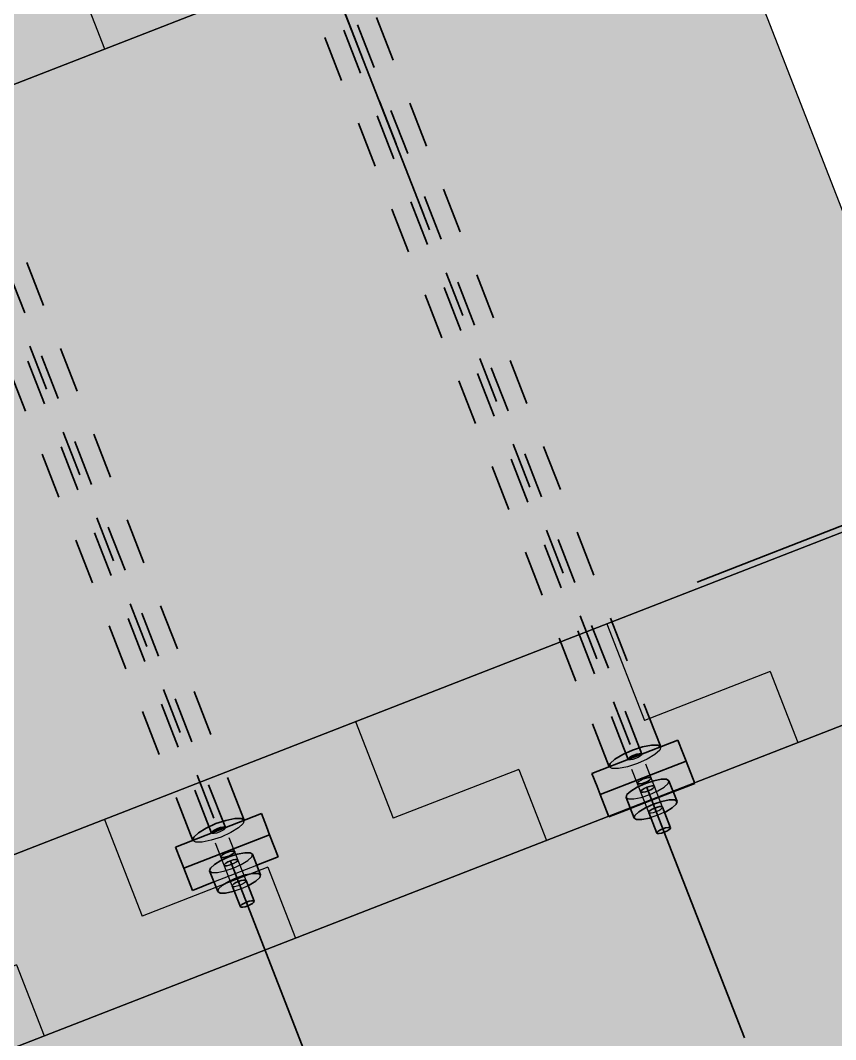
# Model space of a CAD drawing. Header units: metres. Extents: x 2688466 to 2688595, y 1221626 to 1221756.
# Drawn here: x 2688524.759 to 2688526.528, y 1221715.271 to 1221717.484 of the extents above; entities that cross this region are included whole.
import ezdxf

# ---------------------------------------------------------------- set-up
doc = ezdxf.new("R2010")
doc.units = ezdxf.units.M
doc.linetypes.add('AUSGEZOGEN', pattern=[0])
doc.linetypes.add('VERDECKT2_S2', pattern=[0.15, 0.1, -0.05])
for name, color, linetype, lineweight in [('Beton Ansicht', 7, 'AUSGEZOGEN', 35), ('Schnittbeschriftung', 7, 'AUSGEZOGEN', 50), ('Standard', 7, 'AUSGEZOGEN', 13)]:
    doc.layers.add(name, color=color, linetype=linetype, lineweight=lineweight)

msp = doc.modelspace()

# ---------------------------------------------------------------- hatches: boundary and pattern name
at = {"layer": 'Beton Ansicht', "linetype": 'AUSGEZOGEN', "lineweight": 13, "true_color": 0x3c1e69, "transparency": 33554687}
for points in [[(2688526.197, 1221715.8934), (2688526.1861, 1221715.9212), (2688525.9997, 1221715.8487), (2688526.0106, 1221715.8208)], [(2688526.0106, 1221715.8208), (2688526.0176, 1221715.8028), (2688526.204, 1221715.8754), (2688526.197, 1221715.8934)], [(2688526.0176, 1221715.8028), (2688526.0364, 1221715.7546), (2688526.083, 1221715.7727), (2688526.0736, 1221715.7968), (2688526.0753, 1221715.8028), (2688526.0839, 1221715.8107), (2688526.098, 1221715.8192), (2688526.1155, 1221715.827), (2688526.1337, 1221715.8331), (2688526.1498, 1221715.8363), (2688526.1614, 1221715.8364), (2688526.1668, 1221715.8331), (2688526.1762, 1221715.809), (2688526.2228, 1221715.8272), (2688526.204, 1221715.8754)], [(2688525.2931, 1221715.7337), (2688525.2823, 1221715.7616), (2688525.0959, 1221715.689), (2688525.1068, 1221715.6612)], [(2688525.1068, 1221715.6612), (2688525.1138, 1221715.6432), (2688525.3001, 1221715.7157), (2688525.2931, 1221715.7337)], [(2688525.1138, 1221715.6432), (2688525.1326, 1221715.5949), (2688525.1791, 1221715.6131), (2688525.1698, 1221715.6372), (2688525.1715, 1221715.6432), (2688525.1801, 1221715.651), (2688525.1942, 1221715.6595), (2688525.2116, 1221715.6674), (2688525.2298, 1221715.6734), (2688525.246, 1221715.6767), (2688525.2576, 1221715.6767), (2688525.2629, 1221715.6735), (2688525.2723, 1221715.6494), (2688525.3189, 1221715.6675), (2688525.3001, 1221715.7157)]]:
    msp.add_hatch(color=199, dxfattribs=at).paths.add_polyline_path(points)
at = {"layer": 'Beton Ansicht', "linetype": 'AUSGEZOGEN', "lineweight": 13, "transparency": 33554687}
for points in [[(2688526.0914, 1221715.8888), (2688526.0858, 1221715.8863), (2688526.0872, 1221715.8827), (2688526.0929, 1221715.8849)], [(2688526.0972, 1221715.8907), (2688526.0914, 1221715.8888), (2688526.0929, 1221715.8849), (2688526.0986, 1221715.8872)], [(2688526.1024, 1221715.8918), (2688526.0972, 1221715.8907), (2688526.0986, 1221715.8872), (2688526.1035, 1221715.8891)], [(2688526.1061, 1221715.8918), (2688526.1024, 1221715.8918), (2688526.1035, 1221715.8891), (2688526.1067, 1221715.8903)], [(2688526.1078, 1221715.8908), (2688526.1061, 1221715.8918), (2688526.1067, 1221715.8903)], [(2688526.0786, 1221715.8811), (2688526.078, 1221715.8791), (2688526.0792, 1221715.8796)], [(2688526.0813, 1221715.8836), (2688526.0786, 1221715.8811), (2688526.0792, 1221715.8796), (2688526.0824, 1221715.8808)], [(2688526.0858, 1221715.8863), (2688526.0813, 1221715.8836), (2688526.0824, 1221715.8808), (2688526.0872, 1221715.8827)], [(2688526.1155, 1221715.7742), (2688526.133, 1221715.782), (2688526.1155, 1221715.827), (2688526.098, 1221715.8192)], [(2688526.133, 1221715.782), (2688526.1512, 1221715.7881), (2688526.1337, 1221715.8331), (2688526.1155, 1221715.827)], [(2688526.1512, 1221715.7881), (2688526.1673, 1221715.7913), (2688526.1498, 1221715.8363), (2688526.1337, 1221715.8331)], [(2688526.1673, 1221715.7913), (2688526.1789, 1221715.7914), (2688526.1614, 1221715.8364), (2688526.1498, 1221715.8363)], [(2688526.1789, 1221715.7914), (2688526.1843, 1221715.7881), (2688526.1668, 1221715.8331), (2688526.1614, 1221715.8364)], [(2688526.0911, 1221715.7518), (2688526.0929, 1221715.7578), (2688526.0753, 1221715.8028), (2688526.0736, 1221715.7968)], [(2688526.0929, 1221715.7578), (2688526.1014, 1221715.7657), (2688526.0839, 1221715.8107), (2688526.0753, 1221715.8028)], [(2688526.1014, 1221715.7657), (2688526.1155, 1221715.7742), (2688526.098, 1221715.8192), (2688526.0839, 1221715.8107)], [(2688526.1599, 1221715.7658), (2688526.174, 1221715.7743), (2688526.1825, 1221715.7821), (2688526.1843, 1221715.7881), (2688526.1789, 1221715.7914), (2688526.1673, 1221715.7913), (2688526.1512, 1221715.7881), (2688526.133, 1221715.782), (2688526.1155, 1221715.7742), (2688526.1014, 1221715.7657), (2688526.0929, 1221715.7578), (2688526.0911, 1221715.7518), (2688526.0965, 1221715.7486), (2688526.1081, 1221715.7486), (2688526.1242, 1221715.7519), (2688526.1272, 1221715.7529), (2688526.1228, 1221715.7642), (2688526.1234, 1221715.7661), (2688526.1261, 1221715.7686), (2688526.1306, 1221715.7713), (2688526.1362, 1221715.7738), (2688526.142, 1221715.7758), (2688526.1472, 1221715.7768), (2688526.1509, 1221715.7768), (2688526.1526, 1221715.7758), (2688526.157, 1221715.7645)], [(2688526.1403, 1221715.7192), (2688526.1409, 1221715.7211), (2688526.1234, 1221715.7661), (2688526.1228, 1221715.7642)], [(2688526.1409, 1221715.7211), (2688526.1436, 1221715.7236), (2688526.1261, 1221715.7686), (2688526.1234, 1221715.7661)], [(2688526.1436, 1221715.7236), (2688526.1481, 1221715.7263), (2688526.1306, 1221715.7713), (2688526.1261, 1221715.7686)], [(2688526.1481, 1221715.7263), (2688526.1537, 1221715.7288), (2688526.1362, 1221715.7738), (2688526.1306, 1221715.7713)], [(2688526.1537, 1221715.7288), (2688526.1595, 1221715.7308), (2688526.142, 1221715.7758), (2688526.1362, 1221715.7738)], [(2688526.1595, 1221715.7308), (2688526.1647, 1221715.7318), (2688526.1472, 1221715.7768), (2688526.142, 1221715.7758)], [(2688526.1647, 1221715.7318), (2688526.1684, 1221715.7318), (2688526.1509, 1221715.7768), (2688526.1472, 1221715.7768)], [(2688526.1684, 1221715.7318), (2688526.1701, 1221715.7308), (2688526.1526, 1221715.7758), (2688526.1509, 1221715.7768)], [(2688525.1747, 1221715.7214), (2688525.1742, 1221715.7195), (2688525.1753, 1221715.7199)], [(2688525.1775, 1221715.7239), (2688525.1747, 1221715.7214), (2688525.1753, 1221715.7199), (2688525.1786, 1221715.7212)], [(2688525.182, 1221715.7266), (2688525.1775, 1221715.7239), (2688525.1786, 1221715.7212), (2688525.1834, 1221715.7231)], [(2688525.1876, 1221715.7292), (2688525.182, 1221715.7266), (2688525.1834, 1221715.7231), (2688525.1891, 1221715.7253)], [(2688525.1934, 1221715.7311), (2688525.1876, 1221715.7292), (2688525.1891, 1221715.7253), (2688525.1948, 1221715.7275)], [(2688525.1986, 1221715.7321), (2688525.1934, 1221715.7311), (2688525.1948, 1221715.7275), (2688525.1996, 1221715.7294)], [(2688525.2023, 1221715.7321), (2688525.1986, 1221715.7321), (2688525.1996, 1221715.7294), (2688525.2029, 1221715.7307)], [(2688525.204, 1221715.7311), (2688525.2023, 1221715.7321), (2688525.2029, 1221715.7307)], [(2688526.1668, 1221715.7263), (2688526.1696, 1221715.7289), (2688526.1701, 1221715.7308), (2688526.1684, 1221715.7318), (2688526.1647, 1221715.7318), (2688526.1595, 1221715.7308), (2688526.1537, 1221715.7288), (2688526.1481, 1221715.7263), (2688526.1436, 1221715.7236), (2688526.1409, 1221715.7211), (2688526.1403, 1221715.7192), (2688526.142, 1221715.7181), (2688526.1457, 1221715.7181), (2688526.1509, 1221715.7192), (2688526.1567, 1221715.7211), (2688526.1623, 1221715.7236)], [(2688525.2292, 1221715.6224), (2688525.2474, 1221715.6284), (2688525.2298, 1221715.6734), (2688525.2116, 1221715.6674)], [(2688525.2474, 1221715.6284), (2688525.2635, 1221715.6317), (2688525.246, 1221715.6767), (2688525.2298, 1221715.6734)], [(2688525.2635, 1221715.6317), (2688525.2751, 1221715.6317), (2688525.2576, 1221715.6767), (2688525.246, 1221715.6767)], [(2688525.2751, 1221715.6317), (2688525.2805, 1221715.6285), (2688525.2629, 1221715.6735), (2688525.2576, 1221715.6767)], [(2688525.189, 1221715.5982), (2688525.1976, 1221715.606), (2688525.1801, 1221715.651), (2688525.1715, 1221715.6432)], [(2688525.1976, 1221715.606), (2688525.2117, 1221715.6145), (2688525.1942, 1221715.6595), (2688525.1801, 1221715.651)], [(2688525.2117, 1221715.6145), (2688525.2292, 1221715.6224), (2688525.2116, 1221715.6674), (2688525.1942, 1221715.6595)], [(2688525.1873, 1221715.5922), (2688525.189, 1221715.5982), (2688525.1715, 1221715.6432), (2688525.1698, 1221715.6372)], [(2688525.256, 1221715.6061), (2688525.2701, 1221715.6146), (2688525.2787, 1221715.6225), (2688525.2805, 1221715.6285), (2688525.2751, 1221715.6317), (2688525.2635, 1221715.6317), (2688525.2474, 1221715.6284), (2688525.2292, 1221715.6224), (2688525.2117, 1221715.6145), (2688525.1976, 1221715.606), (2688525.189, 1221715.5982), (2688525.1873, 1221715.5922), (2688525.1926, 1221715.5889), (2688525.2042, 1221715.589), (2688525.2204, 1221715.5922), (2688525.2234, 1221715.5932), (2688525.219, 1221715.6045), (2688525.2195, 1221715.6064), (2688525.2223, 1221715.609), (2688525.2268, 1221715.6117), (2688525.2324, 1221715.6142), (2688525.2382, 1221715.6161), (2688525.2433, 1221715.6172), (2688525.2471, 1221715.6172), (2688525.2488, 1221715.6161), (2688525.2532, 1221715.6048)], [(2688525.2365, 1221715.5595), (2688525.237, 1221715.5614), (2688525.2195, 1221715.6064), (2688525.219, 1221715.6045)], [(2688525.237, 1221715.5614), (2688525.2398, 1221715.5639), (2688525.2223, 1221715.609), (2688525.2195, 1221715.6064)], [(2688525.2398, 1221715.5639), (2688525.2443, 1221715.5667), (2688525.2268, 1221715.6117), (2688525.2223, 1221715.609)], [(2688525.2443, 1221715.5667), (2688525.2499, 1221715.5692), (2688525.2324, 1221715.6142), (2688525.2268, 1221715.6117)], [(2688525.2499, 1221715.5692), (2688525.2557, 1221715.5711), (2688525.2382, 1221715.6161), (2688525.2324, 1221715.6142)], [(2688525.2557, 1221715.5711), (2688525.2609, 1221715.5722), (2688525.2433, 1221715.6172), (2688525.2382, 1221715.6161)], [(2688525.2609, 1221715.5722), (2688525.2646, 1221715.5722), (2688525.2471, 1221715.6172), (2688525.2433, 1221715.6172)], [(2688525.2646, 1221715.5722), (2688525.2663, 1221715.5711), (2688525.2488, 1221715.6161), (2688525.2471, 1221715.6172)], [(2688525.263, 1221715.5667), (2688525.2657, 1221715.5692), (2688525.2663, 1221715.5711), (2688525.2646, 1221715.5722), (2688525.2609, 1221715.5722), (2688525.2557, 1221715.5711), (2688525.2499, 1221715.5692), (2688525.2443, 1221715.5667), (2688525.2398, 1221715.5639), (2688525.237, 1221715.5614), (2688525.2365, 1221715.5595), (2688525.2382, 1221715.5585), (2688525.2419, 1221715.5585), (2688525.2471, 1221715.5595), (2688525.2529, 1221715.5615), (2688525.2585, 1221715.564)]]:
    msp.add_hatch(color=5, dxfattribs=at).paths.add_polyline_path(points)
at = {"layer": 'Standard', "linetype": 'AUSGEZOGEN', "lineweight": 13, "transparency": 33554559}
h = msp.add_hatch(color=7, dxfattribs=at)
h.set_gradient(color1=(140, 255, 140), color2=(140, 255, 140), one_color=1)
h.paths.add_polyline_path([(2688525.0461, 1221717.7465), (2688524.6588, 1221717.6386), (2688517.1695, 1221714.7219), (2688516.9965, 1221714.3283), (2688526.2135, 1221717.9179), (2688526.1177, 1221718.1639)], flags=0)
at = {"layer": 'Standard', "linetype": 'AUSGEZOGEN', "lineweight": 25, "transparency": 33554687}
h = msp.add_hatch(dxfattribs=at)
h.set_pattern_fill('MUSTER', scale=0.225, angle=201.28, style=0, pattern_type=2)
h.set_pattern_definition([(201.28, (2688527.788, 1221730.57237), (-0.1280007, -0.2913174), [0.225, -0.225]), (291.28, (2688527.788, 1221730.57237), (0.2913174, -0.1280007), [0.225, -0.225])])
h.paths.add_polyline_path([(2688517.1695, 1221714.7219), (2688516.9965, 1221714.3283), (2688526.2135, 1221717.9179), (2688526.1177, 1221718.1639), (2688526.1177, 1221718.1639), (2688525.0461, 1221717.7465), (2688524.6588, 1221717.6386)], flags=0)
at = {"layer": 'Standard', "linetype": 'AUSGEZOGEN', "lineweight": 13, "transparency": 33554559}
h = msp.add_hatch(color=7, dxfattribs=at)
h.set_gradient(color1=(199, 199, 199), color2=(199, 199, 199), one_color=1)
h.paths.add_polyline_path([(2688516.9965, 1221714.3283), (2688517.5559, 1221712.8921), (2688518.9734, 1221713.4442), (2688518.98, 1221713.4274), (2688526.7794, 1221716.4649), (2688526.2135, 1221717.9179)], flags=0)
at = {"layer": 'Standard', "linetype": 'AUSGEZOGEN', "lineweight": 25, "transparency": 33554687}
h = msp.add_hatch(dxfattribs=at)
h.set_pattern_fill('MUSTER', scale=0.2925, angle=201.28, style=0, pattern_type=2)
h.set_pattern_definition([(201.28, (2688527.7112, 1221730.39757), (-0.166401, -0.3787126), [0.2925, -0.2925]), (291.28, (2688527.7112, 1221730.39757), (0.3787126, -0.166401), [0.2925, -0.2925])])
h.paths.add_polyline_path([(2688517.3233, 1221712.3629), (2688526.9211, 1221716.1008), (2688526.7794, 1221716.4649), (2688518.98, 1221713.4274), (2688518.9734, 1221713.4442), (2688517.5559, 1221712.8921)], flags=0)
at = {"layer": 'Standard', "linetype": 'AUSGEZOGEN', "lineweight": 13, "transparency": 33554559}
h = msp.add_hatch(color=7, dxfattribs=at)
h.set_gradient(color1=(140, 255, 140), color2=(140, 255, 140), one_color=1)
h.paths.add_polyline_path([(2688518.98, 1221713.4274), (2688519.1218, 1221713.0633), (2688526.9211, 1221716.1008), (2688526.7794, 1221716.4649)], flags=0)
h = msp.add_hatch(color=7, dxfattribs=at)
h.set_gradient(color1=(199, 199, 199), color2=(199, 199, 199), one_color=1)
h.paths.add_polyline_path([(2688519.1218, 1221713.0633), (2688520.3447, 1221709.9231), (2688528.1442, 1221712.9605), (2688526.9211, 1221716.1008)], flags=0)

# ---------------------------------------------------------------- linework, layer by layer
at = {"layer": 'Beton Ansicht', "linetype": 'VERDECKT2_S2', "lineweight": 35, "transparency": 33554687}
for p, q in [((2688526.1552, 1221715.725), (2688523.8144, 1221721.7354)), ((2688525.2514, 1221715.5653), (2688522.9106, 1221721.5758)), ((2688526.1078, 1221715.8908), (2688524.0046, 1221721.2912)), ((2688526.078, 1221715.8791), (2688523.9748, 1221721.2796)), ((2688525.1742, 1221715.7195), (2688523.0709, 1221721.1199)), ((2688525.204, 1221715.7311), (2688523.1008, 1221721.1316)), ((2688526.1488, 1221715.9067), (2688525.489, 1221717.6011)), ((2688526.037, 1221715.8632), (2688525.3771, 1221717.5575)), ((2688525.245, 1221715.7471), (2688524.5517, 1221717.5274)), ((2688525.1332, 1221715.7035), (2688524.4398, 1221717.4838))]:
    msp.add_line(p, q, dxfattribs=at)
at = {"layer": 'Beton Ansicht', "linetype": 'AUSGEZOGEN', "lineweight": 35, "transparency": 33554687}
for p, q in [((2688525.6337, 1221717.0633), (2688525.4584, 1221717.5133)), ((2688526.2276, 1221716.2643), (2688526.6311, 1221716.4214)), ((2688526.2276, 1221716.2643), (2688526.6236, 1221716.4185)), ((2688525.9997, 1221715.8487), (2688526.1861, 1221715.9212)), ((2688526.197, 1221715.8934), (2688526.1861, 1221715.9212)), ((2688526.0494, 1221715.8798), (2688526.0663, 1221715.89)), ((2688526.0663, 1221715.89), (2688526.0873, 1221715.8994)), ((2688526.0858, 1221715.8863), (2688526.0914, 1221715.8888)), ((2688526.0873, 1221715.8994), (2688526.1091, 1221715.9066)), ((2688526.0914, 1221715.8888), (2688526.0972, 1221715.8907)), ((2688526.0972, 1221715.8907), (2688526.1024, 1221715.8918)), ((2688526.1024, 1221715.8918), (2688526.1061, 1221715.8918)), ((2688526.1061, 1221715.8918), (2688526.1078, 1221715.8908)), ((2688526.1091, 1221715.9066), (2688526.1285, 1221715.9106)), ((2688526.1285, 1221715.9106), (2688526.1424, 1221715.9106)), ((2688526.1424, 1221715.9106), (2688526.1488, 1221715.9067)), ((2688526.197, 1221715.8934), (2688526.204, 1221715.8754)), ((2688526.204, 1221715.8754), (2688526.0176, 1221715.8028)), ((2688526.037, 1221715.8632), (2688526.0391, 1221715.8704)), ((2688526.0391, 1221715.8704), (2688526.0494, 1221715.8798)), ((2688526.078, 1221715.8791), (2688526.0786, 1221715.8811)), ((2688526.0786, 1221715.8811), (2688526.0813, 1221715.8836)), ((2688526.0813, 1221715.8836), (2688526.0858, 1221715.8863)), ((2688526.2228, 1221715.8272), (2688526.204, 1221715.8754)), ((2688525.9997, 1221715.8487), (2688526.0106, 1221715.8208)), ((2688526.1155, 1221715.827), (2688526.098, 1221715.8192)), ((2688526.1337, 1221715.8331), (2688526.1155, 1221715.827)), ((2688526.1498, 1221715.8363), (2688526.1337, 1221715.8331)), ((2688526.1614, 1221715.8364), (2688526.1498, 1221715.8363)), ((2688526.1668, 1221715.8331), (2688526.1614, 1221715.8364)), ((2688526.1668, 1221715.8331), (2688526.1843, 1221715.7881)), ((2688526.1762, 1221715.809), (2688526.2228, 1221715.8272)), ((2688526.0106, 1221715.8208), (2688526.0176, 1221715.8028)), ((2688526.0176, 1221715.8028), (2688526.0364, 1221715.7546)), ((2688526.0753, 1221715.8028), (2688526.0736, 1221715.7968)), ((2688526.0839, 1221715.8107), (2688526.0753, 1221715.8028)), ((2688526.098, 1221715.8192), (2688526.0839, 1221715.8107)), ((2688526.0736, 1221715.7968), (2688526.0911, 1221715.7518)), ((2688526.1155, 1221715.7742), (2688526.133, 1221715.782)), ((2688526.133, 1221715.782), (2688526.1512, 1221715.7881)), ((2688526.1512, 1221715.7881), (2688526.1673, 1221715.7913)), ((2688526.1673, 1221715.7913), (2688526.1789, 1221715.7914)), ((2688526.1825, 1221715.7821), (2688526.174, 1221715.7743)), ((2688526.1789, 1221715.7914), (2688526.1843, 1221715.7881)), ((2688526.1843, 1221715.7881), (2688526.1825, 1221715.7821)), ((2688525.0959, 1221715.689), (2688525.2823, 1221715.7616)), ((2688525.2931, 1221715.7337), (2688525.2823, 1221715.7616)), ((2688526.0364, 1221715.7546), (2688526.083, 1221715.7727)), ((2688526.0911, 1221715.7518), (2688526.0929, 1221715.7578)), ((2688526.0929, 1221715.7578), (2688526.1014, 1221715.7657)), ((2688526.1014, 1221715.7657), (2688526.1155, 1221715.7742)), ((2688526.1234, 1221715.7661), (2688526.1228, 1221715.7642)), ((2688526.1403, 1221715.7192), (2688526.1228, 1221715.7642)), ((2688526.1261, 1221715.7686), (2688526.1234, 1221715.7661)), ((2688526.1306, 1221715.7713), (2688526.1261, 1221715.7686)), ((2688526.1362, 1221715.7738), (2688526.1306, 1221715.7713)), ((2688526.142, 1221715.7758), (2688526.1362, 1221715.7738)), ((2688526.1472, 1221715.7768), (2688526.142, 1221715.7758)), ((2688526.1509, 1221715.7768), (2688526.1472, 1221715.7768)), ((2688526.1526, 1221715.7758), (2688526.1509, 1221715.7768)), ((2688526.1701, 1221715.7308), (2688526.1526, 1221715.7758)), ((2688526.1599, 1221715.7658), (2688526.157, 1221715.7645)), ((2688526.174, 1221715.7743), (2688526.1599, 1221715.7658)), ((2688525.1625, 1221715.7303), (2688525.1835, 1221715.7398)), ((2688525.1835, 1221715.7398), (2688525.2053, 1221715.747)), ((2688525.2053, 1221715.747), (2688525.2246, 1221715.7509)), ((2688525.2246, 1221715.7509), (2688525.2386, 1221715.751)), ((2688525.2386, 1221715.751), (2688525.245, 1221715.7471)), ((2688526.0965, 1221715.7486), (2688526.0911, 1221715.7518)), ((2688526.1081, 1221715.7486), (2688526.0965, 1221715.7486)), ((2688526.1242, 1221715.7519), (2688526.1081, 1221715.7486)), ((2688526.1272, 1221715.7529), (2688526.1242, 1221715.7519)), ((2688525.3001, 1221715.7157), (2688525.1138, 1221715.6432)), ((2688525.1353, 1221715.7107), (2688525.1456, 1221715.7201)), ((2688525.1456, 1221715.7201), (2688525.1625, 1221715.7303)), ((2688525.1742, 1221715.7195), (2688525.1747, 1221715.7214)), ((2688525.1747, 1221715.7214), (2688525.1775, 1221715.7239)), ((2688525.1775, 1221715.7239), (2688525.182, 1221715.7266)), ((2688525.182, 1221715.7266), (2688525.1876, 1221715.7292)), ((2688525.1876, 1221715.7292), (2688525.1934, 1221715.7311)), ((2688525.1934, 1221715.7311), (2688525.1986, 1221715.7321)), ((2688525.1986, 1221715.7321), (2688525.2023, 1221715.7321)), ((2688525.2023, 1221715.7321), (2688525.204, 1221715.7311)), ((2688525.2931, 1221715.7337), (2688525.3001, 1221715.7157)), ((2688525.3189, 1221715.6675), (2688525.3001, 1221715.7157)), ((2688526.1403, 1221715.7192), (2688526.1409, 1221715.7211)), ((2688526.142, 1221715.7181), (2688526.1403, 1221715.7192)), ((2688526.1409, 1221715.7211), (2688526.1436, 1221715.7236)), ((2688526.1457, 1221715.7181), (2688526.142, 1221715.7181)), ((2688526.1436, 1221715.7236), (2688526.1481, 1221715.7263)), ((2688526.1509, 1221715.7192), (2688526.1457, 1221715.7181)), ((2688526.1481, 1221715.7263), (2688526.1537, 1221715.7288)), ((2688526.1567, 1221715.7211), (2688526.1509, 1221715.7192)), ((2688526.1537, 1221715.7288), (2688526.1595, 1221715.7308)), ((2688526.3305, 1221715.2749), (2688526.1552, 1221715.725)), ((2688526.1623, 1221715.7236), (2688526.1567, 1221715.7211)), ((2688526.1595, 1221715.7308), (2688526.1647, 1221715.7318)), ((2688526.1668, 1221715.7263), (2688526.1623, 1221715.7236)), ((2688526.1647, 1221715.7318), (2688526.1684, 1221715.7318)), ((2688526.1696, 1221715.7289), (2688526.1668, 1221715.7263)), ((2688526.1684, 1221715.7318), (2688526.1701, 1221715.7308)), ((2688526.1701, 1221715.7308), (2688526.1696, 1221715.7289)), ((2688525.1332, 1221715.7035), (2688525.1353, 1221715.7107)), ((2688525.0959, 1221715.689), (2688525.1068, 1221715.6612)), ((2688525.2298, 1221715.6734), (2688525.2116, 1221715.6674)), ((2688525.246, 1221715.6767), (2688525.2298, 1221715.6734)), ((2688525.2576, 1221715.6767), (2688525.246, 1221715.6767)), ((2688525.2629, 1221715.6735), (2688525.2576, 1221715.6767)), ((2688525.2629, 1221715.6735), (2688525.2805, 1221715.6285)), ((2688525.2723, 1221715.6494), (2688525.3189, 1221715.6675)), ((2688525.1068, 1221715.6612), (2688525.1138, 1221715.6432)), ((2688525.1801, 1221715.651), (2688525.1715, 1221715.6432)), ((2688525.1942, 1221715.6595), (2688525.1801, 1221715.651)), ((2688525.2116, 1221715.6674), (2688525.1942, 1221715.6595)), ((2688525.1138, 1221715.6432), (2688525.1326, 1221715.5949)), ((2688525.1715, 1221715.6432), (2688525.1698, 1221715.6372)), ((2688525.1698, 1221715.6372), (2688525.1873, 1221715.5922)), ((2688525.2292, 1221715.6224), (2688525.2474, 1221715.6284)), ((2688525.2474, 1221715.6284), (2688525.2635, 1221715.6317)), ((2688525.2635, 1221715.6317), (2688525.2751, 1221715.6317)), ((2688525.2751, 1221715.6317), (2688525.2805, 1221715.6285)), ((2688525.2805, 1221715.6285), (2688525.2787, 1221715.6225)), ((2688525.1326, 1221715.5949), (2688525.1791, 1221715.6131)), ((2688525.189, 1221715.5982), (2688525.1976, 1221715.606)), ((2688525.1976, 1221715.606), (2688525.2117, 1221715.6145)), ((2688525.2117, 1221715.6145), (2688525.2292, 1221715.6224)), ((2688525.2195, 1221715.6064), (2688525.219, 1221715.6045)), ((2688525.2365, 1221715.5595), (2688525.219, 1221715.6045)), ((2688525.2223, 1221715.609), (2688525.2195, 1221715.6064)), ((2688525.2268, 1221715.6117), (2688525.2223, 1221715.609)), ((2688525.2324, 1221715.6142), (2688525.2268, 1221715.6117)), ((2688525.2382, 1221715.6161), (2688525.2324, 1221715.6142)), ((2688525.2433, 1221715.6172), (2688525.2382, 1221715.6161)), ((2688525.2471, 1221715.6172), (2688525.2433, 1221715.6172)), ((2688525.2488, 1221715.6161), (2688525.2471, 1221715.6172)), ((2688525.2663, 1221715.5711), (2688525.2488, 1221715.6161)), ((2688525.256, 1221715.6061), (2688525.2532, 1221715.6048)), ((2688525.2701, 1221715.6146), (2688525.256, 1221715.6061)), ((2688525.2787, 1221715.6225), (2688525.2701, 1221715.6146)), ((2688525.1873, 1221715.5922), (2688525.189, 1221715.5982)), ((2688525.1926, 1221715.5889), (2688525.1873, 1221715.5922)), ((2688525.2042, 1221715.589), (2688525.1926, 1221715.5889)), ((2688525.2204, 1221715.5922), (2688525.2042, 1221715.589)), ((2688525.2234, 1221715.5932), (2688525.2204, 1221715.5922)), ((2688525.2365, 1221715.5595), (2688525.237, 1221715.5614)), ((2688525.2382, 1221715.5585), (2688525.2365, 1221715.5595)), ((2688525.237, 1221715.5614), (2688525.2398, 1221715.5639)), ((2688525.2419, 1221715.5585), (2688525.2382, 1221715.5585)), ((2688525.2398, 1221715.5639), (2688525.2443, 1221715.5667)), ((2688525.2471, 1221715.5595), (2688525.2419, 1221715.5585)), ((2688525.2443, 1221715.5667), (2688525.2499, 1221715.5692)), ((2688525.2529, 1221715.5615), (2688525.2471, 1221715.5595)), ((2688525.2499, 1221715.5692), (2688525.2557, 1221715.5711)), ((2688525.4267, 1221715.1153), (2688525.2514, 1221715.5653)), ((2688525.2585, 1221715.564), (2688525.2529, 1221715.5615)), ((2688525.2557, 1221715.5711), (2688525.2609, 1221715.5722)), ((2688525.263, 1221715.5667), (2688525.2585, 1221715.564)), ((2688525.2609, 1221715.5722), (2688525.2646, 1221715.5722)), ((2688525.2657, 1221715.5692), (2688525.263, 1221715.5667)), ((2688525.2646, 1221715.5722), (2688525.2663, 1221715.5711)), ((2688525.2663, 1221715.5711), (2688525.2657, 1221715.5692))]:
    msp.add_line(p, q, dxfattribs=at)
at = {"layer": 'Beton Ansicht', "linetype": 'VERDECKT2_S2', "lineweight": 25, "transparency": 33554687}
for p, q in [((2688526.1073, 1221715.8888), (2688526.1045, 1221715.8863)), ((2688526.1078, 1221715.8908), (2688526.1073, 1221715.8888)), ((2688526.1526, 1221715.7758), (2688526.1078, 1221715.8908)), ((2688526.1364, 1221715.8901), (2688526.1195, 1221715.8799)), ((2688526.1467, 1221715.8995), (2688526.1364, 1221715.8901)), ((2688526.1488, 1221715.9067), (2688526.1467, 1221715.8995)), ((2688526.0986, 1221715.8705), (2688526.0767, 1221715.8632)), ((2688526.0797, 1221715.8781), (2688526.078, 1221715.8791)), ((2688526.1228, 1221715.7642), (2688526.078, 1221715.8791)), ((2688526.0834, 1221715.8781), (2688526.0797, 1221715.8781)), ((2688526.0886, 1221715.8792), (2688526.0834, 1221715.8781)), ((2688526.0944, 1221715.8811), (2688526.0886, 1221715.8792)), ((2688526.1, 1221715.8836), (2688526.0944, 1221715.8811)), ((2688526.1195, 1221715.8799), (2688526.0986, 1221715.8705)), ((2688526.1045, 1221715.8863), (2688526.1, 1221715.8836)), ((2688526.0434, 1221715.8593), (2688526.037, 1221715.8632)), ((2688526.0574, 1221715.8593), (2688526.0434, 1221715.8593)), ((2688526.0767, 1221715.8632), (2688526.0574, 1221715.8593)), ((2688526.0988, 1221715.8291), (2688526.0983, 1221715.8272)), ((2688526.0983, 1221715.8272), (2688526.0988, 1221715.8291)), ((2688526.0983, 1221715.8272), (2688526.1, 1221715.8261)), ((2688526.1, 1221715.8261), (2688526.0983, 1221715.8272)), ((2688526.1016, 1221715.8316), (2688526.0988, 1221715.8291)), ((2688526.0988, 1221715.8291), (2688526.1016, 1221715.8316)), ((2688526.1, 1221715.8261), (2688526.1037, 1221715.8261)), ((2688526.1037, 1221715.8261), (2688526.1, 1221715.8261)), ((2688526.1061, 1221715.8343), (2688526.1016, 1221715.8316)), ((2688526.1016, 1221715.8316), (2688526.1061, 1221715.8343)), ((2688526.1037, 1221715.8261), (2688526.1088, 1221715.8272)), ((2688526.1088, 1221715.8272), (2688526.1037, 1221715.8261)), ((2688526.1117, 1221715.8368), (2688526.1061, 1221715.8343)), ((2688526.1061, 1221715.8343), (2688526.1117, 1221715.8368)), ((2688526.1088, 1221715.8272), (2688526.1147, 1221715.8291)), ((2688526.1147, 1221715.8291), (2688526.1088, 1221715.8272)), ((2688526.1175, 1221715.8388), (2688526.1117, 1221715.8368)), ((2688526.1117, 1221715.8368), (2688526.1175, 1221715.8388)), ((2688526.1147, 1221715.8291), (2688526.1203, 1221715.8316)), ((2688526.1203, 1221715.8316), (2688526.1147, 1221715.8291)), ((2688526.1226, 1221715.8398), (2688526.1175, 1221715.8388)), ((2688526.1175, 1221715.8388), (2688526.1226, 1221715.8398)), ((2688526.1203, 1221715.8316), (2688526.1248, 1221715.8344)), ((2688526.1248, 1221715.8344), (2688526.1203, 1221715.8316)), ((2688526.1264, 1221715.8398), (2688526.1226, 1221715.8398)), ((2688526.1226, 1221715.8398), (2688526.1264, 1221715.8398)), ((2688526.1248, 1221715.8344), (2688526.1275, 1221715.8369)), ((2688526.1275, 1221715.8369), (2688526.1248, 1221715.8344)), ((2688526.1281, 1221715.8388), (2688526.1264, 1221715.8398)), ((2688526.1264, 1221715.8398), (2688526.1281, 1221715.8388)), ((2688526.1275, 1221715.8369), (2688526.1281, 1221715.8388)), ((2688526.1281, 1221715.8388), (2688526.1275, 1221715.8369)), ((2688526.1564, 1221715.8193), (2688526.165, 1221715.8271)), ((2688526.165, 1221715.8271), (2688526.1668, 1221715.8331)), ((2688526.083, 1221715.7727), (2688526.1762, 1221715.809)), ((2688526.1053, 1221715.8092), (2688526.1058, 1221715.8111)), ((2688526.1058, 1221715.8111), (2688526.1053, 1221715.8092)), ((2688526.107, 1221715.8081), (2688526.1053, 1221715.8092)), ((2688526.1053, 1221715.8092), (2688526.107, 1221715.8081)), ((2688526.1058, 1221715.8111), (2688526.1086, 1221715.8136)), ((2688526.1086, 1221715.8136), (2688526.1058, 1221715.8111)), ((2688526.1067, 1221715.7969), (2688526.1249, 1221715.8029)), ((2688526.1107, 1221715.8081), (2688526.107, 1221715.8081)), ((2688526.107, 1221715.8081), (2688526.1107, 1221715.8081)), ((2688526.1086, 1221715.8136), (2688526.1131, 1221715.8163)), ((2688526.1131, 1221715.8163), (2688526.1086, 1221715.8136)), ((2688526.1159, 1221715.8092), (2688526.1107, 1221715.8081)), ((2688526.1107, 1221715.8081), (2688526.1159, 1221715.8092)), ((2688526.1131, 1221715.8163), (2688526.1187, 1221715.8188)), ((2688526.1187, 1221715.8188), (2688526.1131, 1221715.8163)), ((2688526.1217, 1221715.8111), (2688526.1159, 1221715.8092)), ((2688526.1159, 1221715.8092), (2688526.1217, 1221715.8111)), ((2688526.1187, 1221715.8188), (2688526.1245, 1221715.8208)), ((2688526.1245, 1221715.8208), (2688526.1187, 1221715.8188)), ((2688526.1273, 1221715.8136), (2688526.1217, 1221715.8111)), ((2688526.1217, 1221715.8111), (2688526.1273, 1221715.8136)), ((2688526.1245, 1221715.8208), (2688526.1297, 1221715.8218)), ((2688526.1297, 1221715.8218), (2688526.1245, 1221715.8208)), ((2688526.1249, 1221715.8029), (2688526.1423, 1221715.8108)), ((2688526.1318, 1221715.8164), (2688526.1273, 1221715.8136)), ((2688526.1273, 1221715.8136), (2688526.1318, 1221715.8164)), ((2688526.1297, 1221715.8218), (2688526.1334, 1221715.8218)), ((2688526.1334, 1221715.8218), (2688526.1297, 1221715.8218)), ((2688526.1345, 1221715.8189), (2688526.1318, 1221715.8164)), ((2688526.1318, 1221715.8164), (2688526.1345, 1221715.8189)), ((2688526.1334, 1221715.8218), (2688526.1351, 1221715.8208)), ((2688526.1351, 1221715.8208), (2688526.1334, 1221715.8218)), ((2688526.1351, 1221715.8208), (2688526.1345, 1221715.8189)), ((2688526.1345, 1221715.8189), (2688526.1351, 1221715.8208)), ((2688526.1423, 1221715.8108), (2688526.1564, 1221715.8193)), ((2688526.0736, 1221715.7968), (2688526.0789, 1221715.7936)), ((2688526.0789, 1221715.7936), (2688526.0906, 1221715.7936)), ((2688526.0906, 1221715.7936), (2688526.1067, 1221715.7969)), ((2688526.1228, 1221715.7642), (2688526.1245, 1221715.7631)), ((2688526.1245, 1221715.7631), (2688526.1282, 1221715.7631)), ((2688526.1424, 1221715.7579), (2688526.1272, 1221715.7529)), ((2688526.1282, 1221715.7631), (2688526.1334, 1221715.7642)), ((2688526.1334, 1221715.7642), (2688526.1392, 1221715.7661)), ((2688526.1392, 1221715.7661), (2688526.1448, 1221715.7686)), ((2688526.157, 1221715.7645), (2688526.1424, 1221715.7579)), ((2688526.1448, 1221715.7686), (2688526.1493, 1221715.7714)), ((2688526.1493, 1221715.7714), (2688526.1521, 1221715.7739)), ((2688526.1521, 1221715.7739), (2688526.1526, 1221715.7758)), ((2688525.2429, 1221715.7399), (2688525.2326, 1221715.7305)), ((2688525.245, 1221715.7471), (2688525.2429, 1221715.7399)), ((2688525.1759, 1221715.7185), (2688525.1742, 1221715.7195)), ((2688525.219, 1221715.6045), (2688525.1742, 1221715.7195)), ((2688525.1796, 1221715.7185), (2688525.1759, 1221715.7185)), ((2688525.1848, 1221715.7195), (2688525.1796, 1221715.7185)), ((2688525.1906, 1221715.7214), (2688525.1848, 1221715.7195)), ((2688525.1962, 1221715.724), (2688525.1906, 1221715.7214)), ((2688525.2157, 1221715.7203), (2688525.1947, 1221715.7108)), ((2688525.2007, 1221715.7267), (2688525.1962, 1221715.724)), ((2688525.2034, 1221715.7292), (2688525.2007, 1221715.7267)), ((2688525.204, 1221715.7311), (2688525.2034, 1221715.7292)), ((2688525.2488, 1221715.6161), (2688525.204, 1221715.7311)), ((2688525.2326, 1221715.7305), (2688525.2157, 1221715.7203)), ((2688525.1396, 1221715.6996), (2688525.1332, 1221715.7035)), ((2688525.1535, 1221715.6997), (2688525.1396, 1221715.6996)), ((2688525.1729, 1221715.7036), (2688525.1535, 1221715.6997)), ((2688525.1947, 1221715.7108), (2688525.1729, 1221715.7036)), ((2688525.195, 1221715.6694), (2688525.1944, 1221715.6675)), ((2688525.1944, 1221715.6675), (2688525.195, 1221715.6694)), ((2688525.1944, 1221715.6675), (2688525.1961, 1221715.6665)), ((2688525.1961, 1221715.6665), (2688525.1944, 1221715.6675)), ((2688525.1977, 1221715.672), (2688525.195, 1221715.6694)), ((2688525.195, 1221715.6694), (2688525.1977, 1221715.672)), ((2688525.2022, 1221715.6747), (2688525.1977, 1221715.672)), ((2688525.1977, 1221715.672), (2688525.2022, 1221715.6747)), ((2688525.1999, 1221715.6665), (2688525.205, 1221715.6675)), ((2688525.205, 1221715.6675), (2688525.1999, 1221715.6665)), ((2688525.2078, 1221715.6772), (2688525.2022, 1221715.6747)), ((2688525.2022, 1221715.6747), (2688525.2078, 1221715.6772)), ((2688525.205, 1221715.6675), (2688525.2108, 1221715.6695)), ((2688525.2108, 1221715.6695), (2688525.205, 1221715.6675)), ((2688525.2136, 1221715.6791), (2688525.2078, 1221715.6772)), ((2688525.2078, 1221715.6772), (2688525.2136, 1221715.6791)), ((2688525.2108, 1221715.6695), (2688525.2164, 1221715.672)), ((2688525.2164, 1221715.672), (2688525.2108, 1221715.6695)), ((2688525.2188, 1221715.6802), (2688525.2136, 1221715.6791)), ((2688525.2136, 1221715.6791), (2688525.2188, 1221715.6802)), ((2688525.2164, 1221715.672), (2688525.2209, 1221715.6747)), ((2688525.2209, 1221715.6747), (2688525.2164, 1221715.672)), ((2688525.2225, 1221715.6802), (2688525.2188, 1221715.6802)), ((2688525.2188, 1221715.6802), (2688525.2225, 1221715.6802)), ((2688525.2209, 1221715.6747), (2688525.2237, 1221715.6772)), ((2688525.2237, 1221715.6772), (2688525.2209, 1221715.6747)), ((2688525.2242, 1221715.6791), (2688525.2225, 1221715.6802)), ((2688525.2225, 1221715.6802), (2688525.2242, 1221715.6791)), ((2688525.2237, 1221715.6772), (2688525.2242, 1221715.6791)), ((2688525.2242, 1221715.6791), (2688525.2237, 1221715.6772)), ((2688525.2526, 1221715.6596), (2688525.2612, 1221715.6675)), ((2688525.2612, 1221715.6675), (2688525.2629, 1221715.6735)), ((2688525.1791, 1221715.6131), (2688525.2723, 1221715.6494)), ((2688525.1961, 1221715.6665), (2688525.1999, 1221715.6665)), ((2688525.1999, 1221715.6665), (2688525.1961, 1221715.6665)), ((2688525.2014, 1221715.6495), (2688525.202, 1221715.6514)), ((2688525.202, 1221715.6514), (2688525.2014, 1221715.6495)), ((2688525.2031, 1221715.6485), (2688525.2014, 1221715.6495)), ((2688525.2014, 1221715.6495), (2688525.2031, 1221715.6485)), ((2688525.202, 1221715.6514), (2688525.2047, 1221715.654)), ((2688525.2047, 1221715.654), (2688525.202, 1221715.6514)), ((2688525.2069, 1221715.6485), (2688525.2031, 1221715.6485)), ((2688525.2031, 1221715.6485), (2688525.2069, 1221715.6485)), ((2688525.2047, 1221715.654), (2688525.2092, 1221715.6567)), ((2688525.2092, 1221715.6567), (2688525.2047, 1221715.654)), ((2688525.212, 1221715.6495), (2688525.2069, 1221715.6485)), ((2688525.2069, 1221715.6485), (2688525.212, 1221715.6495)), ((2688525.2092, 1221715.6567), (2688525.2148, 1221715.6592)), ((2688525.2148, 1221715.6592), (2688525.2092, 1221715.6567)), ((2688525.2178, 1221715.6515), (2688525.212, 1221715.6495)), ((2688525.212, 1221715.6495), (2688525.2178, 1221715.6515)), ((2688525.2148, 1221715.6592), (2688525.2207, 1221715.6611)), ((2688525.2207, 1221715.6611), (2688525.2148, 1221715.6592)), ((2688525.2234, 1221715.654), (2688525.2178, 1221715.6515)), ((2688525.2178, 1221715.6515), (2688525.2234, 1221715.654)), ((2688525.2207, 1221715.6611), (2688525.2258, 1221715.6622)), ((2688525.2258, 1221715.6622), (2688525.2207, 1221715.6611)), ((2688525.221, 1221715.6433), (2688525.2385, 1221715.6511)), ((2688525.2279, 1221715.6567), (2688525.2234, 1221715.654)), ((2688525.2234, 1221715.654), (2688525.2279, 1221715.6567)), ((2688525.2258, 1221715.6622), (2688525.2295, 1221715.6622)), ((2688525.2295, 1221715.6622), (2688525.2258, 1221715.6622)), ((2688525.2307, 1221715.6592), (2688525.2279, 1221715.6567)), ((2688525.2279, 1221715.6567), (2688525.2307, 1221715.6592)), ((2688525.2295, 1221715.6622), (2688525.2313, 1221715.6611)), ((2688525.2313, 1221715.6611), (2688525.2295, 1221715.6622)), ((2688525.2313, 1221715.6611), (2688525.2307, 1221715.6592)), ((2688525.2307, 1221715.6592), (2688525.2313, 1221715.6611)), ((2688525.2385, 1221715.6511), (2688525.2526, 1221715.6596)), ((2688525.1698, 1221715.6372), (2688525.1751, 1221715.634)), ((2688525.1751, 1221715.634), (2688525.1867, 1221715.634)), ((2688525.1867, 1221715.634), (2688525.2029, 1221715.6372)), ((2688525.2029, 1221715.6372), (2688525.221, 1221715.6433)), ((2688525.219, 1221715.6045), (2688525.2207, 1221715.6035)), ((2688525.2207, 1221715.6035), (2688525.2244, 1221715.6035)), ((2688525.2244, 1221715.6035), (2688525.2296, 1221715.6045)), ((2688525.2296, 1221715.6045), (2688525.2354, 1221715.6065)), ((2688525.2354, 1221715.6065), (2688525.241, 1221715.609)), ((2688525.2532, 1221715.6048), (2688525.2386, 1221715.5983)), ((2688525.241, 1221715.609), (2688525.2455, 1221715.6117)), ((2688525.2455, 1221715.6117), (2688525.2482, 1221715.6142)), ((2688525.2482, 1221715.6142), (2688525.2488, 1221715.6161)), ((2688525.2386, 1221715.5983), (2688525.2234, 1221715.5932))]:
    msp.add_line(p, q, dxfattribs=at)
at = {"layer": 'Schnittbeschriftung', "color": 7, "linetype": 'AUSGEZOGEN', "lineweight": 13, "transparency": 33554687}
msp.add_lwpolyline([(2688529.8271, 1221710.0167), (2688535.0056, 1221707.7429), (2688537.3708, 1221704.1958), (2688536.8938, 1221704.01), (2688534.6707, 1221707.3438), (2688529.4365, 1221709.6421), (2688526.1358, 1221718.1173), (2688526.1177, 1221718.1639), (2688526.5836, 1221718.3453), (2688529.8271, 1221710.0167)], close=True, dxfattribs=at)
at = {"layer": 'Schnittbeschriftung', "color": 7, "linetype": 'AUSGEZOGEN', "lineweight": 25, "transparency": 33554687}
for points in [[(2688517.1695, 1221714.7219), (2688524.6588, 1221717.6386), (2688525.0461, 1221717.7465), (2688526.1177, 1221718.1639), (2688526.1177, 1221718.1639), (2688526.1358, 1221718.1173), (2688526.2135, 1221717.9179), (2688516.9965, 1221714.3283), (2688517.1695, 1221714.7219)], [(2688516.9965, 1221714.3283), (2688526.2135, 1221717.9179), (2688526.7794, 1221716.4649), (2688518.98, 1221713.4274), (2688518.9734, 1221713.4442), (2688517.5559, 1221712.8921), (2688516.9965, 1221714.3283)], [(2688518.98, 1221713.4274), (2688526.7794, 1221716.4649), (2688526.9211, 1221716.1008), (2688519.1218, 1221713.0633), (2688518.98, 1221713.4274)], [(2688519.1218, 1221713.0633), (2688526.9211, 1221716.1008), (2688528.1442, 1221712.9605), (2688520.3447, 1221709.9231), (2688519.1218, 1221713.0633)]]:
    msp.add_lwpolyline(points, close=True, dxfattribs=at)

doc.saveas('drawing.dxf')
